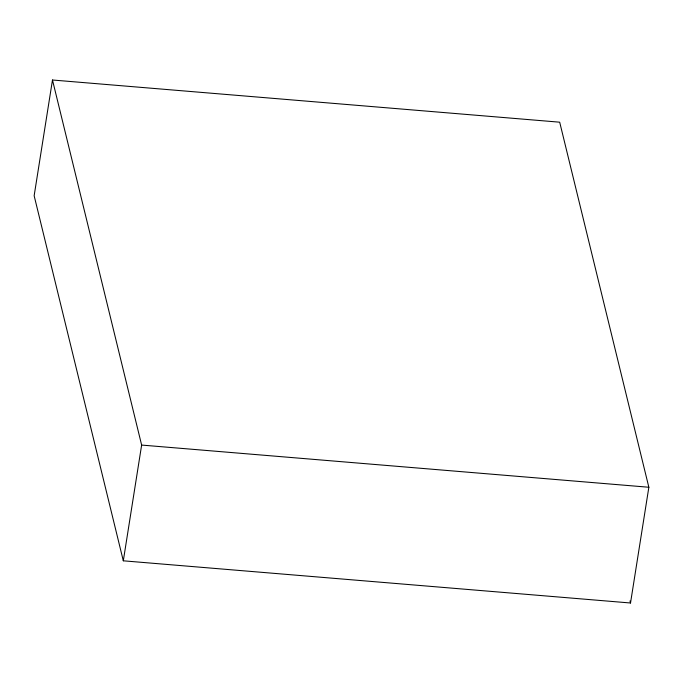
<?xml version="1.0" encoding="UTF-8"?>
<svg xmlns="http://www.w3.org/2000/svg" width="683" height="683" viewBox="0 0 683 683"><rect width="100%" height="100%" fill="white"/><g stroke="black" fill="none" stroke-linecap="round" stroke-linejoin="round"><path stroke-width="1.02" d="M52.48 80.005L34.15 195.748L123.307 560.811L630.52 602.995L648.85 487.252L559.693 122.189L52.48 80.005L141.637 445.068L123.307 560.811M141.637 445.068L648.85 487.252M630.016 600.929L630.52 602.995"/></g></svg>
